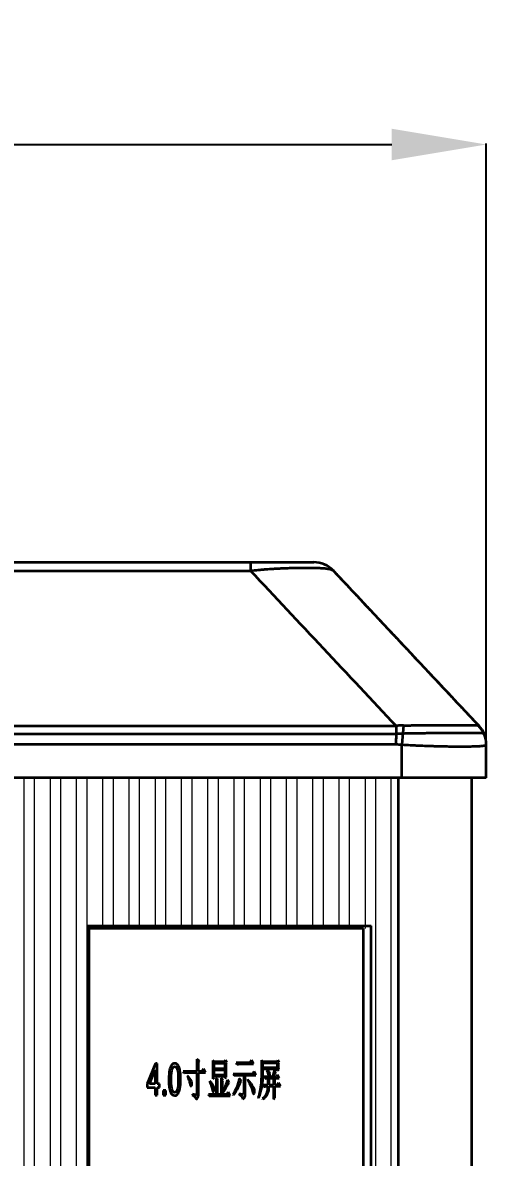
# Model space of a CAD drawing. Header units: millimetres. Extents: x 101 to 1819, y 134 to 1482.
# Drawn here: x 412.8 to 501.1, y 1225.8 to 1442 of the extents above; entities that cross this region are included whole.
import ezdxf

# ---------------------------------------------------------------- set-up
doc = ezdxf.new("R2010")
doc.units = ezdxf.units.MM
doc.layers.add('1', color=7, linetype='Continuous', lineweight=18)
doc.layers.add('尺寸线层', color=3, linetype='Continuous', lineweight=18)
doc.styles.add('HZ', font='', dxfattribs={"width": 0.8})
doc.styles.get('HZ').set_extended_font_data('宋体')
doc.dimstyles.new('JP20', dxfattribs={"dimtxt": 20, "dimasz": 18, "dimexe": 0.18, "dimexo": 0.0625, "dimgap": 0.09, "dimtad": 1, "dimdec": 1, "dimzin": 12, "dimdsep": 46, "dimtxsty": 'HZ', "dimcen": 0.09, "dimdle": 36, "dimclrd": 136, "dimclre": 4, "dimclrt": 6, "dimadec": 0, "dimazin": 0, "dimtfac": 1, "dimtdec": 1, "dimtmove": 0, "dimatfit": 3, "dimfxl": 1, "dimtolj": 1, "dimarcsym": 0})

# ---------------------------------------------------------------- blocks, each defined once
blk = doc.blocks.new('*X9')
at = {"layer": 'Defpoints', "color": 0}
for p in [(501.09, 1418.82), (266.89, 1298.1), (501.09, 1298.1)]:
    blk.add_point(p, dxfattribs=at)
at = {"layer": '尺寸线层', "color": 4, "linetype": 'Continuous', "lineweight": -2}
for p, q in [((266.89, 1298.16), (266.89, 1419)), ((501.09, 1298.16), (501.09, 1419))]:
    blk.add_line(p, q, dxfattribs=at)
at = {"layer": '尺寸线层', "color": 136, "linetype": 'Continuous', "lineweight": -2}
blk.add_line((284.89, 1418.82), (483.09, 1418.82), dxfattribs=at)
at = {"layer": '尺寸线层', "color": 136}
for points in [[(284.89, 1421.82), (284.89, 1415.82), (266.89, 1418.82)], [(483.09, 1415.82), (483.09, 1421.82), (501.09, 1418.82)]]:
    blk.add_solid(points, dxfattribs=at)
at = {"layer": '尺寸线层', "color": 6, "insert": (383.99, 1428.91), "char_height": 20, "attachment_point": 5, "style": 'HZ', "bg_fill": 3, "box_fill_scale": 1.1, "bg_fill_color": 256, "bg_fill_true_color": 13158600, "bg_fill_transparency": 0}
blk.add_mtext('\\A1;234', dxfattribs=at)

msp = doc.modelspace()

# ---------------------------------------------------------------- linework, layer by layer
at = {"layer": '1', "color": 0, "linetype": 'Continuous', "lineweight": 35}
for p, q in [((485.33, 1308.1), (484.99, 1304.46)), ((484.99, 1298.1), (484.99, 1304.46)), ((501.09, 1298.1), (397.49, 1298.1)), ((498.29, 1298.09), (498.29, 926.74)), ((425.18, 1181.9), (425.18, 1269.9)), ((425.18, 1269.9), (479.18, 1269.9)), ((477.69, 1269.4), (425.39, 1269.4)), ((425.39, 1269.4), (425.39, 1182.6)), ((477.69, 1182.6), (477.69, 1269.4)), ((479.18, 1181.9), (479.18, 1269.9)), ((438.07, 1243.67), (436.51, 1239.78)), ((438.41, 1243.67), (438.07, 1243.67)), ((438.41, 1239.78), (438.41, 1243.67)), ((446.45, 1244.12), (445.96, 1244.51)), ((446.26, 1243.86), (446.45, 1244.12)), ((446.26, 1242.16), (446.26, 1243.86)), ((449.27, 1243.96), (448.99, 1244.25)), ((451.23, 1243.96), (449.27, 1243.96)), ((449.27, 1243.76), (451.26, 1243.76)), ((449.27, 1242.65), (449.27, 1243.76)), ((451.4, 1244.28), (451.23, 1243.96)), ((451.26, 1243.76), (451.26, 1242.65)), ((451.69, 1243.86), (451.4, 1244.28)), ((451.53, 1243.66), (451.69, 1243.86)), ((453.45, 1243.79), (453.62, 1243.5)), ((456.08, 1243.79), (453.45, 1243.79)), ((456.36, 1244.28), (456.08, 1243.79)), ((456.74, 1243.6), (456.36, 1244.28)), ((458.55, 1243.99), (458.27, 1244.28)), ((461.25, 1243.99), (458.55, 1243.99)), ((458.55, 1242.84), (458.55, 1243.79)), ((458.55, 1243.79), (461.27, 1243.79)), ((461.38, 1244.28), (461.25, 1243.99)), ((461.27, 1243.79), (461.27, 1242.84)), ((461.66, 1243.89), (461.38, 1244.28)), ((461.53, 1243.73), (461.66, 1243.89)), ((436.92, 1239.78), (437.99, 1242.49)), ((437.99, 1242.49), (437.99, 1239.78)), ((443.35, 1242.16), (443.52, 1241.86)), ((445.98, 1242.16), (443.35, 1242.16)), ((444.21, 1241.34), (444.17, 1241.24)), ((446.93, 1242.16), (446.26, 1242.16)), ((446.26, 1241.96), (447.61, 1241.96)), ((446.26, 1237.7), (446.26, 1241.96)), ((447.21, 1242.65), (446.93, 1242.16)), ((447.61, 1241.96), (447.21, 1242.65)), ((451.26, 1242.65), (449.27, 1242.65)), ((449.27, 1242.45), (451.26, 1242.45)), ((449.27, 1241.44), (449.27, 1242.45)), ((451.26, 1241.44), (449.27, 1241.44)), ((449.27, 1241.24), (451.26, 1241.24)), ((449.27, 1240.98), (449.27, 1241.24)), ((451.26, 1242.45), (451.26, 1241.44)), ((451.26, 1241.24), (451.26, 1240.85)), ((452.87, 1241.66), (453.04, 1241.37)), ((456.57, 1241.66), (452.87, 1241.66)), ((455.19, 1241.47), (457.22, 1241.47)), ((455.19, 1237.87), (455.19, 1241.47)), ((456.85, 1242.16), (456.57, 1241.66)), ((457.22, 1241.47), (456.85, 1242.16)), ((461.27, 1242.84), (458.55, 1242.84)), ((458.55, 1242.65), (461.27, 1242.65)), ((459.33, 1242.42), (459.29, 1242.32)), ((461.07, 1242.06), (460.71, 1242.48)), ((461.33, 1241.5), (461.1, 1241.11)), ((461.27, 1242.65), (461.27, 1242.32)), ((461.27, 1242.32), (461.55, 1242.52)), ((461.66, 1240.91), (461.33, 1241.5)), ((436.51, 1239.78), (436.51, 1239.11)), ((436.51, 1239.11), (437.99, 1239.11)), ((437.99, 1239.78), (436.92, 1239.78)), ((437.99, 1239.11), (437.99, 1237.67)), ((438.87, 1239.78), (438.41, 1239.78)), ((438.41, 1239.11), (438.87, 1239.11)), ((438.41, 1237.67), (438.41, 1239.11)), ((438.87, 1239.11), (438.87, 1239.78)), ((448.45, 1240.29), (448.41, 1240.19)), ((448.99, 1240.78), (449.27, 1240.98)), ((450.05, 1240.49), (449.6, 1240.88)), ((449.88, 1240.29), (450.05, 1240.49)), ((449.88, 1237.74), (449.88, 1240.29)), ((450.57, 1240.85), (450.57, 1237.74)), ((451, 1240.45), (450.57, 1240.85)), ((450.84, 1240.22), (451, 1240.45)), ((450.84, 1238.23), (450.84, 1240.22)), ((451.26, 1240.85), (451.54, 1241.07)), ((452.14, 1240), (451.79, 1240.55)), ((454.46, 1240.32), (454.05, 1240.81)), ((454.27, 1240.19), (454.46, 1240.32)), ((455.69, 1240.62), (455.63, 1240.52)), ((458.51, 1239.54), (458.68, 1239.24)), ((459.48, 1239.54), (458.51, 1239.54)), ((458.75, 1241.11), (458.92, 1240.81)), ((460.39, 1241.11), (458.75, 1241.11)), ((459.48, 1240.91), (459.48, 1239.54)), ((459.72, 1240.91), (460.56, 1240.91)), ((459.72, 1239.54), (459.72, 1240.91)), ((460.56, 1239.54), (459.72, 1239.54)), ((459.72, 1239.34), (460.56, 1239.34)), ((461.1, 1241.11), (460.49, 1241.11)), ((460.56, 1240.91), (460.56, 1239.54)), ((460.8, 1240.91), (461.66, 1240.91)), ((460.8, 1239.54), (460.8, 1240.91)), ((461.27, 1239.54), (460.8, 1239.54)), ((460.8, 1239.34), (461.87, 1239.34)), ((461.51, 1239.96), (461.27, 1239.54)), ((461.87, 1239.34), (461.51, 1239.96)), ((437.99, 1237.67), (438.41, 1237.67)), ((439.54, 1238.51), (439.54, 1237.67)), ((440.02, 1238.51), (439.54, 1238.51)), ((439.54, 1237.67), (440.02, 1237.67)), ((440.02, 1237.67), (440.02, 1238.51)), ((445.12, 1237.8), (445.12, 1237.64)), ((448.17, 1237.74), (448.33, 1237.44)), ((449.62, 1237.74), (448.17, 1237.74)), ((450.57, 1237.74), (449.88, 1237.74)), ((450.84, 1237.74), (450.84, 1238)), ((451.66, 1237.74), (450.84, 1237.74)), ((451.94, 1238.23), (451.66, 1237.74)), ((452.33, 1237.54), (451.94, 1238.23)), ((452.85, 1237.74), (452.91, 1237.64)), ((454.05, 1237.87), (454.05, 1237.74)), ((457.65, 1237.18), (457.71, 1237.11)), ((458.49, 1236.98), (458.53, 1236.85)), ((460.54, 1236.88), (460.82, 1237.11))]:
    msp.add_line(p, q, dxfattribs=at)
at = {"layer": '1', "color": 0, "linetype": 'Continuous', "lineweight": 15}
for p, q in [((412.99, 1298.09), (412.99, 1102.92)), ((414.99, 1298.09), (414.99, 1102.92)), ((417.99, 1298.09), (417.99, 968.91)), ((419.99, 1298.09), (419.99, 968.91)), ((422.99, 1298.09), (422.99, 968.91)), ((424.99, 1298.09), (424.99, 968.91)), ((427.99, 1298.1), (427.99, 1269.4)), ((429.99, 1298.1), (429.99, 1269.4)), ((432.99, 1298.1), (432.99, 1269.4)), ((434.99, 1298.1), (434.99, 1269.4)), ((437.99, 1298.1), (437.99, 1269.4)), ((439.99, 1298.1), (439.99, 1269.4)), ((442.99, 1298.1), (442.99, 1269.4)), ((444.99, 1298.1), (444.99, 1269.4)), ((447.99, 1298.1), (447.99, 1269.4)), ((449.99, 1298.1), (449.99, 1269.4)), ((452.99, 1298.1), (452.99, 1269.4)), ((454.99, 1298.1), (454.99, 1269.4)), ((457.99, 1298.1), (457.99, 1269.4)), ((459.99, 1298.1), (459.99, 1269.4)), ((462.99, 1298.1), (462.99, 1269.4)), ((464.99, 1298.1), (464.99, 1269.4)), ((467.99, 1298.1), (467.99, 1269.4)), ((469.99, 1298.1), (469.99, 1269.4)), ((472.99, 1298.1), (472.99, 1269.4)), ((474.99, 1298.1), (474.99, 1269.4)), ((477.99, 1298.1), (477.99, 1269.4)), ((479.99, 1298.09), (479.99, 969.26)), ((482.99, 970.51), (482.99, 1298.1))]:
    msp.add_line(p, q, dxfattribs=at)
at = {"layer": '1', "color": 0, "linetype": 'Continuous', "lineweight": 35}
for centre, major_axis, ratio, start_param, end_param in [((468.25, 1334.1), (0, 5.1), 0.999987, 5.468111, 6.283185), ((495.99, 1304.46), (-5.1, 0), 0.995549, 3.141593, 3.943358), ((495.99, 1304.51), (-5.1, 0), 0.999975, 3.141593, 3.898112)]:
    msp.add_ellipse(centre, major_axis=major_axis, ratio=ratio, start_param=start_param, end_param=end_param, dxfattribs=at)
for points, knots in [([(383.09, 1339.2), (383.39, 1339.2), (383.7, 1339.2), (408.05, 1339.2), (432.1, 1339.2), (456.15, 1339.2)], [0, 0, 0, 0, 0.910884, 0.910884, 73.060146, 73.060146, 73.060146, 73.060146]), ([(456.15, 1339.2), (456.15, 1339.2), (456.15, 1339.2), (456.15, 1339.19), (456.15, 1339.19), (456.15, 1339.19), (456.15, 1339.19), (456.15, 1339.19), (456.15, 1339.19), (456.15, 1339.18), (456.15, 1339.15), (456.15, 1339.1), (456.16, 1339.01), (456.16, 1338.93), (456.16, 1338.91), (456.16, 1338.86), (456.16, 1338.84), (456.16, 1338.81), (456.16, 1338.8), (456.16, 1338.71), (456.16, 1338.56), (456.17, 1338.37), (456.17, 1338.23), (456.17, 1338.17), (456.17, 1338.09), (456.17, 1338.07), (456.17, 1338.01), (456.17, 1337.98), (456.17, 1337.9), (456.17, 1337.84), (456.17, 1337.72), (456.17, 1337.66), (456.17, 1337.59)], [0, 0, 0, 0, 0.025033, 0.03755, 0.043808, 0.043808, 0.050066, 0.050066, 0.100133, 0.200265, 0.200265, 0.40053, 0.600796, 0.600796, 0.700928, 0.700928, 0.750995, 0.750995, 0.801061, 0.801061, 1.001326, 1.201591, 1.201591, 1.301724, 1.301724, 1.35179, 1.35179, 1.401856, 1.401856, 1.501989, 1.501989, 1.602122, 1.602122, 1.602122, 1.602122]), ([(456.15, 1339.2), (456.55, 1339.2), (456.94, 1339.2), (457.73, 1339.2), (458.12, 1339.2), (458.89, 1339.2), (459.27, 1339.2), (459.7, 1339.2), (459.75, 1339.2), (459.84, 1339.2), (459.98, 1339.2), (460.12, 1339.2), (460.4, 1339.2), (460.59, 1339.2), (461.13, 1339.2), (461.48, 1339.2), (462.17, 1339.2), (462.5, 1339.2), (462.99, 1339.2), (463.15, 1339.2), (463.39, 1339.2), (463.47, 1339.2), (463.62, 1339.2), (463.7, 1339.2), (463.93, 1339.2), (464.08, 1339.2), (464.3, 1339.2), (464.41, 1339.2), (464.52, 1339.2), (464.59, 1339.2), (464.63, 1339.2), (464.94, 1339.2), (465.21, 1339.2), (465.71, 1339.2), (465.94, 1339.2), (466.38, 1339.2), (466.58, 1339.2), (466.96, 1339.2), (467.13, 1339.2), (467.31, 1339.2), (467.33, 1339.2), (467.37, 1339.2), (467.42, 1339.2), (467.48, 1339.2), (467.58, 1339.2), (467.65, 1339.2), (467.83, 1339.2), (467.93, 1339.2), (468.09, 1339.2), (468.15, 1339.2), (468.23, 1339.2), (468.25, 1339.2), (468.25, 1339.2)], [0, 0, 0, 0, 0.756663, 0.756663, 1.513325, 1.513325, 2.269988, 2.269988, 2.36457, 2.36457, 2.459153, 2.648319, 2.648319, 3.02665, 3.02665, 3.783313, 3.783313, 4.539975, 4.539975, 4.918306, 4.918306, 5.107472, 5.107472, 5.296638, 5.296638, 5.674969, 5.674969, 5.864135, 5.958717, 5.958717, 6.0533, 6.0533, 6.809963, 6.809963, 7.566625, 7.566625, 8.323288, 8.323288, 9.07995, 9.07995, 9.174533, 9.174533, 9.269116, 9.458282, 9.458282, 9.836613, 9.836613, 10.593275, 10.593275, 11.349938, 11.349938, 12.1066, 12.1066, 12.1066, 12.1066]), ([(383.29, 1337.58), (383.52, 1337.58), (383.76, 1337.58), (408.06, 1337.58), (432.12, 1337.58), (456.18, 1337.58)], [0, 0, 0, 0, 0.7038, 0.7038, 72.888427, 72.888427, 72.888427, 72.888427]), ([(456.18, 1337.6), (456.68, 1337.65), (457.17, 1337.7), (457.91, 1337.77), (458.16, 1337.79), (458.52, 1337.83), (458.7, 1337.84), (458.88, 1337.86), (459, 1337.87), (459.06, 1337.87), (459.6, 1337.92), (460.08, 1337.95), (460.67, 1337.98), (460.79, 1337.99), (461.02, 1338.01), (461.14, 1338.01), (461.48, 1338.03), (461.71, 1338.04), (462.39, 1338.07), (462.83, 1338.09), (463.69, 1338.12), (464.11, 1338.13), (464.73, 1338.14), (464.93, 1338.15), (465.23, 1338.15), (465.37, 1338.16), (465.52, 1338.16), (465.62, 1338.16), (465.67, 1338.16), (465.91, 1338.16), (466.1, 1338.16), (466.38, 1338.17), (466.52, 1338.17), (466.65, 1338.17), (466.74, 1338.17), (466.79, 1338.17), (467.19, 1338.17), (467.53, 1338.16), (468.18, 1338.16), (468.48, 1338.15), (469.06, 1338.13), (469.33, 1338.12), (469.84, 1338.09), (470.07, 1338.07), (470.35, 1338.05), (470.4, 1338.04), (470.51, 1338.03), (470.66, 1338.01), (470.8, 1337.99), (471.07, 1337.95), (471.23, 1337.92), (471.41, 1337.87), (471.45, 1337.86), (471.51, 1337.84), (471.6, 1337.81), (471.74, 1337.75), (471.83, 1337.7), (471.89, 1337.66), (471.91, 1337.64), (471.94, 1337.62), (471.95, 1337.61), (471.96, 1337.6), (471.96, 1337.6), (471.96, 1337.59), (471.97, 1337.59), (471.97, 1337.59), (471.97, 1337.59)], [0, 0, 0, 0, 0.993757, 0.993757, 1.490635, 1.490635, 1.739074, 1.863294, 1.863294, 1.987514, 1.987514, 2.98127, 2.98127, 3.22971, 3.22971, 3.478149, 3.478149, 3.975027, 3.975027, 4.968784, 4.968784, 5.962541, 5.962541, 6.459419, 6.459419, 6.707858, 6.832078, 6.832078, 6.956298, 6.956298, 7.453176, 7.453176, 7.701615, 7.825835, 7.825835, 7.950054, 7.950054, 8.943811, 8.943811, 9.937568, 9.937568, 10.931325, 10.931325, 11.925082, 11.925082, 12.173521, 12.173521, 12.42196, 12.918838, 12.918838, 13.912595, 13.912595, 14.161034, 14.161034, 14.409474, 14.906352, 15.40323, 15.40323, 15.65167, 15.775889, 15.837999, 15.869054, 15.884581, 15.892345, 15.892345, 15.900109, 15.900109, 15.900109, 15.900109]), ([(483.9, 1308.01), (483.9, 1307.89), (483.9, 1307.77), (483.9, 1307.52), (483.9, 1307.25), (483.9, 1306.98), (483.9, 1306.76), (483.9, 1306.69), (483.9, 1306.58), (483.9, 1306.54), (483.9, 1306.47), (483.9, 1306.43), (483.9, 1306.24), (483.9, 1306.09), (483.89, 1305.78), (483.89, 1305.47), (483.89, 1305.16), (483.89, 1304.92), (483.89, 1304.82), (483.89, 1304.7), (483.89, 1304.67), (483.89, 1304.66), (483.89, 1304.66), (483.89, 1304.65), (483.89, 1304.65), (483.89, 1304.6), (483.89, 1304.55), (483.89, 1304.51)], [0, 0, 0, 0, 0.436908, 0.436908, 0.873816, 1.310724, 1.310724, 1.529178, 1.529178, 1.638405, 1.638405, 1.747632, 1.747632, 2.18454, 2.18454, 2.621448, 3.058356, 3.058356, 3.27681, 3.331424, 3.35873, 3.35873, 3.365557, 3.365557, 3.372384, 3.386037, 3.495264, 3.495264, 3.495264, 3.495264]), ([(485.33, 1308.1), (485.22, 1308.1), (485.1, 1308.1), (484.86, 1308.09), (484.74, 1308.09), (484.5, 1308.07), (484.32, 1308.06), (484.11, 1308.04), (484.01, 1308.03), (483.95, 1308.02), (483.93, 1308.02), (483.92, 1308.02), (483.91, 1308.02), (483.9, 1308.02), (483.9, 1308.02)], [0, 0, 0, 0, 0.359235, 0.359235, 0.71847, 0.71847, 1.077705, 1.257322, 1.347131, 1.392035, 1.414487, 1.425713, 1.425713, 1.43694, 1.43694, 1.43694, 1.43694]), ([(483.9, 1306.54), (484.12, 1306.54), (484.34, 1306.54), (484.77, 1306.54), (484.98, 1306.54), (485.19, 1306.53)], [0, 0, 0, 0, 0.658462, 0.658462, 1.288489, 1.288489, 1.288489, 1.288489]), ([(500.62, 1306.58), (500.49, 1306.59), (500.33, 1306.6), (499.94, 1306.61), (499.7, 1306.62), (499.16, 1306.63), (498.85, 1306.63), (498.19, 1306.64), (497.82, 1306.64), (496.65, 1306.64), (495.77, 1306.64), (494.55, 1306.64), (494.3, 1306.64), (493.79, 1306.64), (493.53, 1306.63), (492.73, 1306.63), (492.19, 1306.63), (491.07, 1306.61), (490.5, 1306.61), (489.62, 1306.6), (489.33, 1306.59), (488.73, 1306.58), (488.43, 1306.58), (487.52, 1306.56), (486.91, 1306.56), (486, 1306.54), (485.69, 1306.54), (485.32, 1306.53), (485.25, 1306.53), (485.19, 1306.53)], [0, 0, 0, 0, 1.185035, 1.185035, 2.52824, 2.52824, 3.871446, 3.871446, 5.214652, 5.214652, 7.901063, 7.901063, 8.572666, 8.572666, 9.244269, 9.244269, 10.587475, 10.587475, 11.930681, 11.930681, 12.602284, 12.602284, 13.273886, 13.273886, 14.617092, 14.617092, 15.288695, 15.288695, 15.433842, 15.433842, 15.433842, 15.433842]), ([(485.33, 1308.1), (485.79, 1308.11), (486.24, 1308.12), (486.79, 1308.12), (486.9, 1308.13), (487.13, 1308.13), (487.46, 1308.13), (487.79, 1308.14), (488.44, 1308.15), (488.86, 1308.15), (489.49, 1308.16), (489.7, 1308.16), (490.12, 1308.16), (490.53, 1308.16), (490.93, 1308.17), (491.23, 1308.17), (491.33, 1308.17), (491.53, 1308.17), (491.63, 1308.17), (492.12, 1308.17), (492.5, 1308.17), (493.23, 1308.17), (493.59, 1308.17), (494.28, 1308.17), (494.61, 1308.17), (495.26, 1308.17), (495.56, 1308.17), (495.93, 1308.17), (496, 1308.17), (496.14, 1308.17), (496.22, 1308.17), (496.42, 1308.17), (496.56, 1308.17), (496.95, 1308.17), (497.19, 1308.17), (497.65, 1308.17), (497.86, 1308.17), (498.15, 1308.16), (498.24, 1308.16), (498.37, 1308.16), (498.42, 1308.16), (498.5, 1308.16), (498.54, 1308.16), (498.75, 1308.15), (498.89, 1308.15), (499.14, 1308.13), (499.24, 1308.13), (499.42, 1308.12), (499.48, 1308.11), (499.54, 1308.1)], [0, 0, 0, 0, 0.88765, 0.88765, 1.109563, 1.109563, 1.331476, 1.775301, 1.775301, 2.662951, 2.662951, 3.106777, 3.106777, 3.550602, 3.994427, 3.994427, 4.21634, 4.21634, 4.438252, 4.438252, 5.325903, 5.325903, 6.213553, 6.213553, 7.101203, 7.101203, 7.988854, 7.988854, 8.210767, 8.210767, 8.432679, 8.432679, 8.876504, 8.876504, 9.764155, 9.764155, 10.651805, 10.651805, 11.09563, 11.09563, 11.317543, 11.317543, 11.539456, 11.539456, 12.427106, 12.427106, 13.314757, 13.314757, 14.202407, 14.202407, 14.202407, 14.202407]), ([(499.54, 1308.1), (499.56, 1308.1), (499.59, 1308.09), (499.63, 1308.07), (499.65, 1308.06), (499.67, 1308.04), (499.69, 1308.03), (499.69, 1308.02), (499.69, 1308.02), (499.7, 1308.02), (499.7, 1308.02), (499.7, 1308.02), (499.7, 1308.01), (499.7, 1308.01), (499.7, 1308.01), (499.7, 1308.01)], [0, 0, 0, 0, 0.0942074, 0.0942074, 0.1413111, 0.164863, 0.1766389, 0.1825269, 0.1854709, 0.1869429, 0.1876789, 0.1880469, 0.1882309, 0.1882309, 0.1884149, 0.1884149, 0.1884149, 0.1884149]), ([(483.89, 1304.51), (484.07, 1304.51), (484.26, 1304.51), (484.62, 1304.49), (484.81, 1304.47), (484.99, 1304.46)], [0, 0, 0, 0, 0.551043, 0.551043, 1.102087, 1.102087, 1.102087, 1.102087]), ([(484.99, 1304.46), (485.52, 1304.42), (486.05, 1304.39), (486.71, 1304.36), (486.84, 1304.35), (487.1, 1304.34), (487.49, 1304.32), (487.88, 1304.3), (488.66, 1304.27), (489.16, 1304.25), (489.92, 1304.22), (490.16, 1304.21), (490.66, 1304.2), (491.15, 1304.18), (491.63, 1304.17), (491.93, 1304.16), (491.99, 1304.16), (492.11, 1304.16), (492.29, 1304.15), (492.47, 1304.15), (493.05, 1304.14), (493.5, 1304.13), (494.37, 1304.11), (494.79, 1304.11), (495.6, 1304.1), (495.99, 1304.1), (496.74, 1304.1), (497.1, 1304.1), (497.52, 1304.11), (497.65, 1304.11), (497.77, 1304.11), (497.85, 1304.11), (497.89, 1304.11), (498.08, 1304.12), (498.24, 1304.12), (498.68, 1304.13), (498.94, 1304.14), (499.44, 1304.16), (499.66, 1304.17), (499.96, 1304.19), (500.06, 1304.2), (500.19, 1304.21), (500.23, 1304.22), (500.32, 1304.22), (500.36, 1304.23), (500.55, 1304.25), (500.68, 1304.27), (500.88, 1304.31), (500.96, 1304.34), (501.06, 1304.39), (501.09, 1304.42), (501.09, 1304.46)], [0, 0, 0, 0, 1.010892, 1.010892, 1.263615, 1.263615, 1.516338, 2.021784, 2.021784, 3.032676, 3.032676, 3.538122, 3.538122, 4.043568, 4.549014, 4.549014, 4.675375, 4.675375, 4.801736, 5.054459, 5.054459, 6.065351, 6.065351, 7.076243, 7.076243, 8.087135, 8.087135, 9.098027, 9.098027, 9.35075, 9.477111, 9.477111, 9.603473, 9.603473, 10.108919, 10.108919, 11.119811, 11.119811, 12.130703, 12.130703, 12.636149, 12.636149, 12.888872, 12.888872, 13.141595, 13.141595, 14.152486, 14.152486, 15.163378, 15.163378, 16.17427, 16.17427, 16.17427, 16.17427]), ([(442.23, 1243.5), (442.09, 1243.63), (441.93, 1243.69), (441.5, 1243.69), (441.29, 1243.58), (441.13, 1243.34)], [0, 0, 0, 0, 0.538498, 0.538498, 1.266752, 1.266752, 1.266752, 1.266752]), ([(442.74, 1238.92), (442.82, 1239.36), (442.86, 1239.92), (442.86, 1241.22), (442.84, 1241.7), (442.73, 1242.4), (442.66, 1242.7), (442.48, 1243.18), (442.37, 1243.37), (442.23, 1243.5)], [0, 0, 0, 0, 1.33778, 1.33778, 2.465712, 2.465712, 3.588823, 3.588823, 4.711934, 4.711934, 4.711934, 4.711934]), ([(445.96, 1244.51), (445.98, 1244.19), (445.98, 1243.85), (445.98, 1243.05), (445.98, 1242.6), (445.98, 1242.16)], [0, 0, 0, 0, 1.034488, 1.034488, 2.357847, 2.357847, 2.357847, 2.357847]), ([(448.99, 1244.25), (449, 1243.86), (449.01, 1243.27), (449.01, 1241.7), (449, 1241.13), (448.99, 1240.78)], [0, 0, 0, 0, 1.736138, 1.736138, 3.472275, 3.472275, 3.472275, 3.472275]), ([(453.62, 1243.5), (453.76, 1243.56), (453.9, 1243.6), (454.96, 1243.6), (455.85, 1243.6), (456.74, 1243.6)], [0, 0, 0, 0, 0.481902, 0.481902, 3.131062, 3.131062, 3.131062, 3.131062]), ([(461.55, 1242.52), (461.54, 1242.8), (461.53, 1243.02), (461.53, 1243.35), (461.53, 1243.53), (461.53, 1243.73)], [0, 0, 0, 0, 0.602825, 0.602825, 1.211337, 1.211337, 1.211337, 1.211337]), ([(441.13, 1243.34), (440.96, 1243.11), (440.84, 1242.77), (440.67, 1241.91), (440.63, 1241.34), (440.63, 1239.5), (440.74, 1238.69), (440.97, 1238.19)], [0, 0, 0, 0, 1.463618, 1.463618, 2.932258, 2.932258, 5.265552, 5.265552, 5.265552, 5.265552]), ([(442.23, 1238.66), (442.1, 1238.34), (441.94, 1238.17), (441.55, 1238.17), (441.39, 1238.34), (441.13, 1238.99), (441.06, 1239.64), (441.06, 1241.61), (441.13, 1242.29), (441.28, 1242.66)], [0, 0, 0, 0, 1.376052, 1.376052, 2.745877, 2.745877, 4.108901, 4.108901, 5.469801, 5.469801, 5.469801, 5.469801]), ([(441.28, 1242.66), (441.39, 1242.94), (441.55, 1243.09), (441.94, 1243.09), (442.1, 1242.92), (442.23, 1242.6)], [0, 0, 0, 0, 0.686355, 0.686355, 1.385189, 1.385189, 1.385189, 1.385189]), ([(442.23, 1242.6), (442.36, 1242.27), (442.43, 1241.62), (442.43, 1239.65), (442.36, 1238.99), (442.23, 1238.66)], [0, 0, 0, 0, 1.98662, 1.98662, 3.96397, 3.96397, 3.96397, 3.96397]), ([(442.23, 1242.6), (442.36, 1242.27), (442.43, 1241.62), (442.43, 1239.65), (442.36, 1238.99), (442.23, 1238.66)], [0, 0, 0, 0, 1.98662, 1.98662, 3.96397, 3.96397, 3.96397, 3.96397]), ([(443.52, 1241.86), (443.66, 1241.93), (443.81, 1241.96), (444.64, 1241.96), (445.31, 1241.96), (445.98, 1241.96)], [0, 0, 0, 0, 0.480938, 0.480938, 2.476616, 2.476616, 2.476616, 2.476616]), ([(444.89, 1239.36), (444.96, 1239.48), (445, 1239.62), (445.02, 1239.97), (444.98, 1240.17), (444.8, 1240.61), (444.57, 1240.92), (444.21, 1241.34)], [0, 0, 0, 0, 0.740105, 0.740105, 1.486727, 1.486727, 2.238881, 2.238881, 2.238881, 2.238881]), ([(445.98, 1241.96), (445.98, 1240.67), (445.98, 1239.38), (445.98, 1237.83), (445.94, 1237.7), (445.86, 1237.69)], [0, 0, 0, 0, 3.580187, 3.580187, 4.305613, 4.305613, 4.305613, 4.305613]), ([(453.04, 1241.37), (453.18, 1241.44), (453.33, 1241.47), (453.96, 1241.47), (454.43, 1241.47), (454.91, 1241.47)], [0, 0, 0, 0, 0.479478, 0.479478, 1.8799, 1.8799, 1.8799, 1.8799]), ([(454.91, 1241.47), (454.91, 1240.38), (454.91, 1239.28), (454.91, 1237.93), (454.85, 1237.8), (454.75, 1237.79)], [0, 0, 0, 0, 3.015689, 3.015689, 3.73674, 3.73674, 3.73674, 3.73674]), ([(458.33, 1239.13), (458.44, 1239.75), (458.5, 1240.33), (458.54, 1241.4), (458.55, 1241.99), (458.55, 1242.65)], [0, 0, 0, 0, 1.767922, 1.767922, 3.530783, 3.530783, 3.530783, 3.530783]), ([(444.53, 1240.31), (444.6, 1240.08), (444.66, 1239.83), (444.76, 1239.31), (444.82, 1239.24), (444.89, 1239.36)], [0, 0, 0, 0, 0.563052, 0.563052, 1.126104, 1.126104, 1.126104, 1.126104]), ([(456.65, 1238.14), (456.73, 1237.83), (456.8, 1237.77), (456.93, 1238.16), (456.96, 1238.35), (456.94, 1238.7), (456.85, 1238.94), (456.49, 1239.55), (456.16, 1240.01), (455.69, 1240.62)], [0, 0, 0, 0, 0.873781, 0.873781, 1.747563, 1.747563, 2.613689, 2.613689, 3.479815, 3.479815, 3.479815, 3.479815]), ([(458.26, 1241.19), (458.24, 1240.39), (458.19, 1239.69), (458.01, 1238.49), (457.86, 1237.86), (457.65, 1237.18)], [0, 0, 0, 0, 2.035441, 2.035441, 4.070881, 4.070881, 4.070881, 4.070881]), ([(458.53, 1236.85), (458.94, 1237.14), (459.24, 1237.48), (459.61, 1238.29), (459.71, 1238.77), (459.72, 1239.34)], [0, 0, 0, 0, 1.43964, 1.43964, 2.873603, 2.873603, 2.873603, 2.873603]), ([(458.68, 1239.24), (458.81, 1239.31), (458.96, 1239.34), (459.24, 1239.34), (459.36, 1239.34), (459.48, 1239.34)], [0, 0, 0, 0, 0.4717327, 0.4717327, 0.81682, 0.81682, 0.81682, 0.81682]), ([(458.92, 1240.81), (459.06, 1240.88), (459.21, 1240.91), (459.41, 1240.91), (459.44, 1240.91), (459.48, 1240.91)], [0, 0, 0, 0, 0.4659999, 0.4659999, 0.5734737, 0.5734737, 0.5734737, 0.5734737]), ([(460.82, 1237.11), (460.81, 1237.4), (460.8, 1237.67), (460.8, 1238.4), (460.8, 1238.87), (460.8, 1239.34)], [0, 0, 0, 0, 0.799068, 0.799068, 2.227421, 2.227421, 2.227421, 2.227421]), ([(440.97, 1238.19), (441.16, 1237.77), (441.42, 1237.57), (442, 1237.57), (442.2, 1237.69), (442.37, 1237.92)], [0, 0, 0, 0, 1.014113, 1.014113, 1.78344, 1.78344, 1.78344, 1.78344]), ([(448.33, 1237.44), (448.47, 1237.51), (448.62, 1237.54), (449.96, 1237.54), (451.15, 1237.54), (452.33, 1237.54)], [0, 0, 0, 0, 0.48269, 0.48269, 4.007636, 4.007636, 4.007636, 4.007636])]:
    msp.add_open_spline(points, degree=3, knots=knots, dxfattribs=at)
for points, degree in [([(456.18, 1337.59), (465.42, 1327.73), (474.66, 1317.87), (483.91, 1308.01)], 3), ([(499.71, 1308), (485.76, 1322.89), (471.8, 1337.77)], 2), ([(471.97, 1337.59), (481.21, 1327.73), (490.45, 1317.87), (499.7, 1308.01)], 3), ([(397.49, 1308), (426.29, 1308), (455.1, 1308), (483.9, 1308)], 3), ([(397.49, 1306.53), (426.29, 1306.53), (455.09, 1306.53), (483.9, 1306.53)], 3), ([(397.49, 1304.51), (426.29, 1304.51), (455.09, 1304.51), (483.89, 1304.51)], 3), ([(451.54, 1241.07), (451.53, 1241.42), (451.53, 1242.29), (451.53, 1243.66)], 3), ([(458.27, 1244.28), (458.28, 1243.02), (458.28, 1241.99), (458.26, 1241.19)], 3), ([(444.17, 1241.24), (444.33, 1240.85), (444.45, 1240.53), (444.53, 1240.31)], 3), ([(459.29, 1242.32), (459.45, 1241.97), (459.56, 1241.67), (459.6, 1241.42)], 3), ([(459.85, 1241.76), (459.83, 1241.94), (459.65, 1242.16), (459.33, 1242.42)], 3), ([(459.6, 1241.42), (459.64, 1241.17), (459.7, 1241.12), (459.78, 1241.27)], 3), ([(459.78, 1241.27), (459.85, 1241.42), (459.88, 1241.59), (459.85, 1241.76)], 3), ([(460.71, 1242.48), (460.65, 1242.11), (460.54, 1241.65), (460.39, 1241.11)], 3), ([(460.49, 1241.11), (460.74, 1241.7), (460.93, 1242.01), (461.07, 1242.06)], 3), ([(448.41, 1240.19), (448.71, 1239.51), (448.89, 1238.99), (448.97, 1238.6)], 3), ([(449.12, 1239.39), (448.97, 1239.66), (448.75, 1239.96), (448.45, 1240.29)], 3), ([(449.21, 1238.5), (449.3, 1238.82), (449.27, 1239.12), (449.12, 1239.39)], 3), ([(449.6, 1240.88), (449.62, 1240.44), (449.62, 1239.39), (449.62, 1237.74)], 3), ([(451.79, 1240.55), (451.56, 1239.72), (451.25, 1238.95), (450.84, 1238.23)], 3), ([(450.84, 1238), (451.18, 1238.48), (451.46, 1238.92), (451.66, 1239.32)], 3), ([(451.66, 1239.32), (451.86, 1239.73), (452.02, 1239.95), (452.14, 1240)], 3), ([(454.05, 1240.81), (453.77, 1239.66), (453.38, 1238.63), (452.85, 1237.74)], 3), ([(452.91, 1237.64), (453.42, 1238.27), (453.87, 1239.12), (454.27, 1240.19)], 3), ([(455.63, 1240.52), (455.91, 1240.04), (456.13, 1239.6), (456.29, 1239.21)], 3), ([(456.29, 1239.21), (456.45, 1238.82), (456.57, 1238.46), (456.65, 1238.14)], 3), ([(457.71, 1237.11), (458.02, 1237.83), (458.23, 1238.5), (458.33, 1239.13)], 3), ([(459.48, 1239.34), (459.45, 1238.77), (459.36, 1238.31), (459.21, 1237.95)], 3), ([(460.56, 1239.34), (460.56, 1238.2), (460.56, 1237.39), (460.54, 1236.88)], 3), ([(442.37, 1237.92), (442.53, 1238.16), (442.65, 1238.49), (442.74, 1238.92)], 3), ([(445.86, 1237.69), (445.78, 1237.67), (445.53, 1237.71), (445.12, 1237.8)], 3), ([(445.12, 1237.64), (445.57, 1237.4), (445.8, 1237.12), (445.81, 1236.82)], 3), ([(445.81, 1236.82), (446.1, 1236.99), (446.25, 1237.29), (446.26, 1237.7)], 3), ([(448.97, 1238.6), (449.04, 1238.22), (449.12, 1238.19), (449.21, 1238.5)], 3), ([(454.75, 1237.79), (454.64, 1237.77), (454.41, 1237.8), (454.05, 1237.87)], 3), ([(454.05, 1237.74), (454.46, 1237.54), (454.68, 1237.26), (454.7, 1236.88)], 3), ([(454.7, 1236.88), (455.04, 1237.06), (455.2, 1237.39), (455.19, 1237.87)], 3), ([(459.21, 1237.95), (459.05, 1237.59), (458.81, 1237.27), (458.49, 1236.98)], 3)]:
    msp.add_open_spline(points, degree=degree, dxfattribs=at)

# ---------------------------------------------------------------- next in the draw order: dimensions: what is measured, and where the dimension line sits
at = {"layer": '尺寸线层', "color": 0}
dim = msp.add_linear_dim(base=(501.09, 1418.82), p1=(266.89, 1298.1), p2=(501.09, 1298.1), dimstyle='JP20', override={"dimscale": 1, "dimdec": 0, "dimsah": 1, "dimtfill": 1, "dimtzin": 8}, dxfattribs=at)
dim.commit()
dim.dimension.update_dxf_attribs({"geometry": '*X9', "text_midpoint": (383.99, 1428.91)})

# ---------------------------------------------------------------- next in the draw order: linework, layer by layer
at = {"layer": '1', "color": 0, "linetype": 'Continuous', "lineweight": 35}
for p, q in [((501.09, 1298.1), (501.09, 1304.51)), ((484.29, 1298.09), (484.29, 926.74))]:
    msp.add_line(p, q, dxfattribs=at)

doc.saveas('drawing.dxf')
